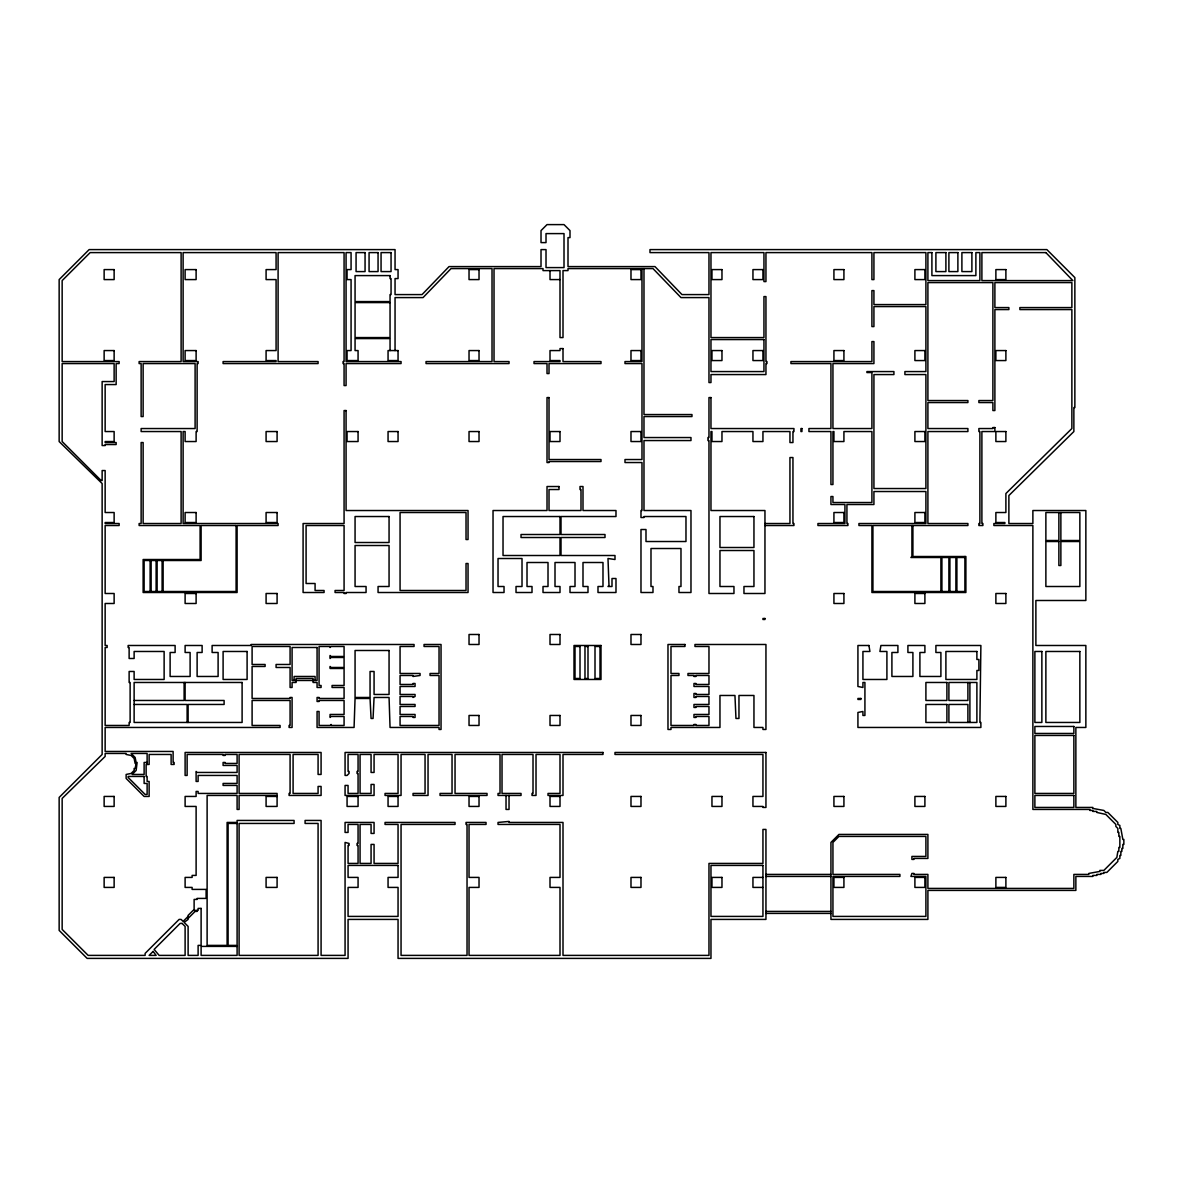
<?xml version="1.0" encoding="UTF-8"?>
<svg xmlns="http://www.w3.org/2000/svg" width="1183" height="1183" viewBox="0 0 1183 1183"><rect width="100%" height="100%" fill="white"/><g stroke="black" fill="none" stroke-linecap="round" stroke-linejoin="round"><path stroke-width="1.5" d="M560.003 279.587L550.006 279.587L550.006 270.596M764.957 523.522L789.948 523.522L789.948 457.54L792.95 457.54L792.95 523.522L793.941 523.522L793.941 525.518L764.957 525.518M964.899 557.504L956.899 557.504L956.899 591.5M134.123 700.469L184.119 700.469L184.119 682.473M134.123 704.462L187.121 704.462L187.121 722.458M147.121 762.458L144.119 762.458L144.119 774.451L132.126 774.451L136.134 770.444L137.124 762.458L136.134 762.458L135.128 757.46L131.136 753.453L147.121 753.453L147.121 764.455M765.948 874.414L830.939 874.414M765.948 876.426L830.939 876.426M762.946 877.416L752.95 877.416L752.95 887.413L762.946 887.413M765.948 911.413L830.939 911.413M765.948 913.409L830.939 913.409M188.112 916.411L183.114 921.409L181.117 919.413L179.121 919.413L145.125 953.394L145.125 955.391L88.148 955.391L62.152 929.409L62.152 798.436L105.139 756.455L105.139 753.453L126.137 753.453L126.137 754.458L131.136 755.449L134.123 758.451L135.128 763.449L136.134 763.449L135.128 768.447L134.123 768.447L134.123 770.444L131.136 773.445L126.137 774.451L126.137 778.444L144.119 796.44L149.132 796.44L149.132 781.445L147.121 781.445L147.121 776.447L146.13 776.447L146.13 764.455L149.132 764.455L149.132 754.458L171.121 754.458L171.121 764.455L174.123 764.455L174.123 762.458L173.117 762.458L173.117 751.456L105.139 751.456L105.139 727.456L280.09 727.456L280.09 725.46L252.097 725.46L252.097 700.469L290.086 700.469L290.086 725.46L289.081 725.46L289.081 727.456L292.083 727.456L292.083 697.467L290.086 697.467L290.086 698.473L252.097 698.473L252.097 666.473L265.096 666.473L265.096 664.476L252.097 664.476L252.097 646.48L290.086 646.48L290.086 664.476L276.083 664.476L276.083 667.478L290.086 667.478L290.086 687.471L292.083 687.471L292.083 682.473L296.09 682.473L296.09 678.48L313.081 678.48L313.081 682.473L317.074 682.473L317.074 687.471L321.081 687.471L321.081 685.475L319.07 685.475L319.07 646.48L330.072 646.48L330.072 647.485L331.077 646.48L344.076 646.48L344.076 656.476L331.077 656.476L330.072 655.486L330.072 658.487L331.077 657.482L344.076 657.482L344.076 667.478L331.077 667.478L330.072 666.473L330.072 668.484L344.076 668.484L344.076 685.475L332.068 685.475L332.068 687.471L344.076 687.471L344.076 698.473L319.07 698.473L319.07 697.467L317.074 697.467L317.074 701.475L319.07 701.475L319.07 700.469L344.076 700.469L344.076 714.458L330.072 714.458L330.072 717.46L331.077 716.469L344.076 716.469L344.076 725.46L331.077 725.46L331.077 724.469L330.072 725.46L319.07 725.46L319.07 711.471L317.074 711.471L317.074 727.456L354.072 727.456L355.063 698.473L370.057 698.473L371.063 718.465L373.059 718.465L374.065 697.467L389.059 697.467L390.05 727.456L439.041 727.456L439.041 729.467L441.037 729.467L441.037 644.484L424.046 644.484L424.046 646.48L439.041 646.48L439.041 673.482L430.05 673.482L430.05 675.478L439.041 675.478L439.041 725.46L400.061 725.46L400.061 716.469L413.044 716.469L413.044 717.46L415.056 717.46L415.056 714.458L400.061 714.458L400.061 706.473L415.056 706.473L415.056 704.462L400.061 704.462L400.061 696.476L413.044 696.476L413.044 697.467L415.056 696.476L415.056 694.465L400.061 694.465L400.061 686.48L415.056 686.48L415.056 683.478L413.044 683.478L413.044 684.469L400.061 684.469L400.061 675.478L413.044 675.478L413.044 676.469L420.054 675.478L420.054 673.482L400.061 673.482L400.061 646.48L414.05 646.48L414.05 644.484L251.092 644.484L251.092 645.489L212.112 645.489L212.112 652.484L218.101 652.484L218.101 676.469L197.117 676.469L197.117 652.484L202.116 652.484L202.116 645.489L185.11 645.489L185.11 652.484L190.108 652.484L190.108 676.469L170.115 676.469L170.115 652.484L175.114 652.484L175.114 645.489L128.134 645.489L128.134 647.485L129.124 647.485L129.124 658.487L134.123 658.487L134.123 651.478L164.126 651.478L164.126 679.471L134.123 679.471L134.123 671.471L129.124 671.471L129.124 682.473L130.13 682.473L130.13 722.458L129.124 722.458L129.124 725.46L105.139 725.46L105.139 647.485L107.135 647.485L107.135 645.489L105.139 645.489L105.139 603.493L114.13 603.493L114.13 593.496L105.139 593.496L105.139 525.518L119.128 525.518L119.128 523.522L105.139 523.522L105.139 522.516L114.13 522.516L114.13 512.52L105.139 512.52L105.139 470.538L102.137 470.538L102.137 480.535L101.132 480.535L62.152 441.54L62.152 363.565L114.13 363.565L114.13 381.562L102.137 381.562L102.137 445.547L105.139 445.547L105.139 444.542L116.141 444.542L116.141 442.546L105.139 442.546L105.139 441.54L114.13 441.54L114.13 431.544L105.139 431.544L105.139 384.564L116.141 384.564L116.141 363.565L119.128 363.565L119.128 361.569L62.152 361.569L62.152 280.593L90.145 252.6L181.117 252.6L181.117 361.569L139.121 361.569L139.121 363.565L141.132 363.565L141.132 416.549L143.128 416.549L143.128 363.565L195.106 363.565L195.106 428.542L141.132 428.542L141.132 431.544L181.117 431.544L181.117 523.522L143.128 523.522L143.128 442.546L141.132 442.546L141.132 523.522L139.121 523.522L139.121 525.518L200.104 525.518L200.104 559.515L143.128 559.515L143.128 592.506L237.103 592.506L237.103 525.518L278.094 525.518L278.094 523.522L183.114 523.522L183.114 431.544L185.11 431.544L185.11 441.54L196.112 441.54L196.112 431.544L197.117 431.544L197.117 363.565L198.108 363.565L198.108 361.569L183.114 361.569L183.114 252.6L276.083 252.6L276.083 269.591L266.086 269.591L266.086 279.587L276.083 279.587L276.083 350.567L266.086 350.567L266.086 360.564L276.083 360.564L276.083 361.569L223.099 361.569L223.099 363.565L318.079 363.565L318.079 361.569L278.094 361.569L278.094 252.6L344.076 252.6L344.076 361.569L343.07 361.569L343.07 363.565L344.076 363.565L344.076 385.554L346.072 385.554L346.072 363.565L401.052 363.565L401.052 361.569L346.072 361.569L346.072 252.6L351.07 252.6L351.07 269.591L347.063 269.591L347.063 279.587L351.07 279.587L351.07 350.567L347.063 350.567L347.063 360.564L358.065 360.564L358.065 350.567L355.063 350.567L355.063 338.575L390.05 338.575L390.05 350.567M188.112 918.407L195.106 911.413L197.117 911.413L197.117 910.407M1060.87 512.52L1060.87 540.513L1079.857 540.513L1079.857 512.52L1045.876 512.52L1045.876 540.513L1058.874 540.513L1058.874 512.52M969.897 682.473L969.897 722.458M967.901 682.473L967.901 700.469L948.899 700.469L948.899 682.473L976.892 682.473L976.892 722.458L948.899 722.458L948.899 704.462L967.901 704.462L967.901 722.458M964.899 556.513L964.899 591.5L872.921 591.5L872.921 525.518L967.901 525.518L967.901 523.522L927.901 523.522L927.901 431.544L967.901 431.544L967.901 428.542L927.901 428.542L927.901 402.56L967.901 402.56L967.901 400.549L927.901 400.549L927.901 282.589L992.892 282.589L992.892 400.549L978.888 400.549L978.888 402.56L992.892 402.56L992.892 410.545L994.888 410.545L994.888 309.576L1008.877 309.576L1008.877 307.58L994.888 307.58L994.888 282.589L1071.872 282.589L1071.872 307.58L1019.879 307.58L1019.879 309.576L1071.872 309.576L1071.872 428.542L1005.89 493.533L1005.89 512.52L995.879 512.52L995.879 522.516L1004.885 522.516L1004.885 523.522L993.883 523.522L993.883 525.518L1032.877 525.518L1032.877 809.438L1089.854 809.438L1089.854 810.444L1092.855 810.444L1092.855 811.434L1096.863 811.434L1096.863 812.44L1105.854 814.436L1115.85 824.433L1115.85 826.429L1117.846 828.44L1117.846 832.433L1118.852 832.433L1118.852 836.425L1119.857 836.425L1119.857 847.427L1118.852 847.427L1118.852 851.42L1117.846 851.42L1116.856 857.424L1103.857 870.422L1099.85 870.422L1099.85 871.427L1088.863 873.424L1088.863 874.414L1073.868 874.414L1073.868 888.418L927.901 888.418L927.901 874.414L913.912 874.414L913.912 873.424L911.916 873.424L910.91 876.426L925.905 876.426L925.905 916.411L832.936 916.411L832.936 876.426L899.908 876.426L899.908 874.414L832.936 874.414L832.936 842.429L838.924 836.425L925.905 836.425L925.905 856.433L911.916 856.433L911.916 859.42L913.912 859.42L913.912 858.429L927.901 858.429L927.901 834.429L838.924 834.429L830.939 842.429L830.939 919.413L927.901 919.413L927.901 890.415L1075.865 890.415L1075.865 876.426L1092.855 876.426L1092.855 875.42L1096.863 875.42L1096.863 874.414L1100.855 874.414L1100.855 873.424L1103.857 873.424L1103.857 872.418L1106.859 872.418L1117.846 861.431L1117.846 859.42L1119.857 858.429L1119.857 855.427L1120.848 855.427L1120.848 851.42L1121.854 851.42L1121.854 848.433L1122.844 848.433L1122.844 844.425L1123.85 844.425L1123.85 839.427L1122.844 839.427L1120.848 828.44L1119.857 828.44L1119.857 825.438L1117.846 824.433L1117.846 822.436L1107.85 812.44L1105.854 812.44L1103.857 810.444L1092.855 808.433L1092.855 807.442L1075.865 807.442L1075.865 727.456L1085.861 727.456L1085.861 645.489L1035.879 645.489L1035.879 600.491L1085.861 600.491L1085.861 510.524L1032.877 510.524L1032.877 523.522L1008.877 523.522L1008.877 495.529L1073.868 431.544L1073.868 407.558L1074.859 407.558L1074.859 277.591L1046.866 249.598L649.985 249.598L649.985 252.6L708.972 252.6L708.972 294.582L681.97 294.582L654.983 266.589L568.003 266.589L568.003 237.606L569.999 237.606L569.999 230.596L564.01 224.607L547.019 224.607L541.015 230.596L541.015 242.604L546.014 242.604L546.014 233.598L564.01 233.598L564.01 267.595L546.014 267.595L546.014 249.598L541.015 249.598L541.015 266.589L449.037 266.589L422.05 294.582L395.048 294.582L395.048 278.582L398.05 278.582L398.05 269.591L395.048 269.591L395.048 249.598L89.139 249.598L59.15 279.587L59.15 441.54L102.137 483.536L102.137 754.458L59.15 797.446L59.15 930.4L87.143 958.393L348.068 958.393L348.068 919.413L398.05 919.413L398.05 958.393L710.968 958.393L710.968 919.413L765.948 919.413L765.948 829.431L762.946 829.431L762.946 863.427L708.972 863.427L708.972 955.391L563.004 955.391L563.004 822.436L509.03 822.436L509.03 821.431L498.028 822.436L498.028 824.433L560.003 824.433L560.003 877.416L550.006 877.416L550.006 887.413L560.003 887.413L560.003 955.391L469.03 955.391L469.03 887.413L479.026 887.413L479.026 877.416L469.03 877.416L469.03 824.433L486.036 824.433L486.036 822.436L466.028 822.436L466.028 824.433L467.034 824.433L467.034 955.391L401.052 955.391L401.052 824.433L455.041 824.433L455.041 822.436L385.052 822.436L385.052 824.433L398.05 824.433L398.05 863.427L374.065 863.427L374.065 844.425L371.063 844.425L371.063 863.427L360.061 863.427L360.061 824.433L371.063 824.433L371.063 833.438L374.065 833.438L374.065 822.436L345.066 822.436L345.066 832.433L348.068 832.433L348.068 824.433L358.065 824.433L358.065 843.435L357.059 843.435L357.059 845.431L358.065 845.431L358.065 863.427L348.068 863.427L348.068 845.431L349.074 845.431L349.074 843.435L345.066 842.429L345.066 955.391L321.081 955.391L321.081 820.44L305.081 820.44L305.081 823.442L318.079 823.442L318.079 955.391L239.099 955.391L239.099 823.442L294.079 823.442L294.079 820.44L237.103 820.44L237.103 822.436L227.106 822.436L227.106 945.394L207.114 945.394L207.114 795.449L237.103 795.449L237.103 809.438L239.099 809.438L239.099 795.449L277.088 795.449L277.088 793.438L239.099 793.438L239.099 754.458L290.086 754.458L290.086 793.438L289.081 793.438L289.081 795.449L321.081 795.449L321.081 786.444L318.079 786.444L318.079 793.438L293.088 793.438L293.088 754.458L318.079 754.458L318.079 774.451L321.081 774.451L321.081 752.462L185.11 752.462L185.11 775.442L187.121 775.442L187.121 754.458L223.099 754.458L223.099 755.449L225.11 755.449L225.11 754.458L237.103 754.458L237.103 763.449L225.11 763.449L225.11 762.458L223.099 762.458L223.099 765.445L237.103 765.445L237.103 772.455L197.117 772.455L196.112 771.449L196.112 781.445L198.108 781.445L198.108 775.442L237.103 775.442L237.103 783.442L223.099 783.442L223.099 785.438L237.103 785.438L237.103 793.438L198.108 793.438L198.108 791.442L196.112 791.442L196.112 796.44L185.11 796.44L185.11 806.436L196.112 806.436L196.112 875.42L192.119 875.42L192.119 877.416L185.11 877.416L185.11 887.413L192.119 887.413L192.119 889.409L206.108 889.409L206.108 898.415L197.117 898.415L197.117 899.42L194.116 899.42L194.116 910.407M955.894 591.5L955.894 557.504L949.905 557.504L949.905 591.5M948.899 591.5L948.899 557.504L941.905 557.504L941.905 591.5M940.899 591.5L940.899 557.504L910.91 557.504L911.916 556.513L911.916 525.518M912.906 525.518L912.906 556.513L965.89 556.513L965.89 592.506L871.915 592.506L871.915 525.518L858.932 525.518L858.932 523.522L925.905 523.522L925.905 491.522L873.926 491.522L873.926 504.52L846.924 504.52L846.924 523.522L847.93 523.522L847.93 525.518L817.941 525.518L817.941 523.522L844.928 523.522L844.928 504.52L830.939 504.52L830.939 496.52L832.936 496.52L832.936 502.524L871.915 502.524L871.915 431.544L843.923 431.544L843.923 441.54L833.926 441.54L833.926 431.544L832.936 431.544L832.936 484.527L830.939 484.527L830.939 431.544L808.935 431.544L808.935 428.542L830.939 428.542L830.939 363.565L790.939 363.565L790.939 361.569L871.915 361.569L871.915 341.576L873.926 341.576L873.926 363.565L832.936 363.565L832.936 428.542L871.915 428.542L871.915 372.556L866.917 372.556L866.917 371.566L893.919 371.566L893.919 374.567L873.926 374.567L873.926 488.535L925.905 488.535L925.905 374.567L904.906 374.567L904.906 371.566L925.905 371.566L925.905 306.574L873.926 306.574L873.926 326.582L871.915 326.582L871.915 290.589L873.926 290.589L873.926 304.578L925.905 304.578L925.905 252.6L873.926 252.6L873.926 279.587L871.915 279.587L871.915 252.6L765.948 252.6L765.948 281.584L763.952 281.584L763.952 252.6L710.968 252.6L710.968 337.569L763.952 337.569L763.952 296.578L765.948 296.578L765.948 361.569L766.954 361.569L766.954 363.565L765.948 363.565L765.948 374.567L710.968 374.567L710.968 382.553L708.972 382.553L708.972 297.584L680.979 297.584L652.986 268.585L568.003 268.585L568.003 270.596L563.004 270.596L563.004 337.569L560.003 337.569L560.003 270.596L543.012 270.596L543.012 268.585L494.021 268.585L494.021 361.569L509.03 361.569L509.03 363.565L426.043 363.565L426.043 361.569L492.024 361.569L492.024 268.585L451.034 268.585L423.041 297.584L395.048 297.584L395.048 350.567M643.981 268.585L643.981 414.553L691.966 414.553L691.966 416.549L643.981 416.549L643.981 437.547L690.976 437.547L690.976 440.549L643.981 440.549L643.981 510.524L690.976 510.524L690.976 592.506L678.968 592.506L678.968 586.502L680.979 586.502L680.979 548.513L650.99 548.513L650.99 586.502L652.986 586.502L652.986 592.506L640.979 592.506L640.979 529.511L645.992 529.511L645.992 541.518L685.977 541.518L685.977 516.527L643.981 516.527L643.981 517.518L640.979 517.518L640.979 510.524L641.985 510.524L641.985 462.538L624.994 462.538L624.994 459.536L641.985 459.536L641.985 363.565L624.994 363.565L624.994 361.569L641.985 361.569L641.985 268.585M509.03 795.449L509.03 809.438L506.028 809.438L506.028 795.449M315.077 680.476L315.077 676.469L294.079 676.469L294.079 680.476M188.112 722.458L188.112 704.462L224.105 704.462L224.105 700.469L185.11 700.469L185.11 682.473M163.121 560.505L163.121 591.5M162.115 560.505L162.115 591.5M157.117 560.505L157.117 591.5M156.126 560.505L156.126 591.5M151.128 560.505L151.128 591.5M150.123 560.505L150.123 591.5M365.059 252.6L356.068 252.6L356.068 271.587L365.059 271.587L365.059 252.6M378.057 252.6L369.066 252.6L369.066 271.587L378.057 271.587L378.057 252.6M391.055 252.6L381.059 252.6L381.059 271.587L391.055 271.587L391.055 252.6M931.908 252.6L927.901 252.6L927.901 280.593L979.894 280.593L979.894 252.6L975.886 252.6L975.886 275.595L931.908 275.595L931.908 252.6M945.897 252.6L935.901 252.6L935.901 271.587L945.897 271.587L945.897 252.6M957.89 252.6L948.899 252.6L948.899 271.587L957.89 271.587L957.89 252.6M971.894 252.6L961.897 252.6L961.897 271.587L971.894 271.587L971.894 252.6M1045.876 252.6L981.89 252.6L981.89 280.593L1072.863 280.593L1045.876 252.6M114.13 269.591L104.134 269.591L104.134 279.587L114.13 279.587L114.13 269.591M196.112 269.591L185.11 269.591L185.11 279.587L196.112 279.587L196.112 269.591M479.026 269.591L469.03 269.591L469.03 279.587L479.026 279.587L479.026 269.591M640.979 269.591L630.983 269.591L630.983 279.587L640.979 279.587L640.979 269.591M721.97 269.591L711.959 269.591L711.959 279.587L721.97 279.587L721.97 269.591M762.946 269.591L752.95 269.591L752.95 279.587L762.946 279.587L762.946 269.591M843.923 269.591L833.926 269.591L833.926 279.587L843.923 279.587L843.923 269.591M924.899 269.591L914.903 269.591L914.903 279.587L924.899 279.587L924.899 269.591M1005.89 269.591L995.879 269.591L995.879 279.587L1005.89 279.587L1005.89 269.591M390.05 275.595L355.063 275.595L355.063 301.576L390.05 301.576L390.05 294.582L391.055 294.582L391.055 278.582L390.05 278.582L390.05 275.595M390.05 302.582L355.063 302.582L355.063 337.569L390.05 337.569L390.05 302.582M763.952 339.565L710.968 339.565L710.968 371.566L763.952 371.566L763.952 339.565M563.004 348.571L560.003 348.571L560.003 350.567L550.006 350.567L550.006 360.564L560.003 360.564L560.003 361.569L534.021 361.569L534.021 363.565L547.019 363.565L547.019 373.562L549.016 373.562L549.016 363.565L600.994 363.565L600.994 361.569L563.004 361.569L563.004 348.571M114.13 350.567L104.134 350.567L104.134 360.564L114.13 360.564L114.13 350.567M196.112 350.567L185.11 350.567L185.11 360.564L196.112 360.564L196.112 350.567M398.05 350.567L388.054 350.567L388.054 360.564L398.05 360.564L398.05 350.567M479.026 350.567L469.03 350.567L469.03 360.564L479.026 360.564L479.026 350.567M640.979 350.567L630.983 350.567L630.983 360.564L640.979 360.564L640.979 350.567M721.97 350.567L711.959 350.567L711.959 360.564L721.97 360.564L721.97 350.567M762.946 350.567L752.95 350.567L752.95 360.564L762.946 360.564L762.946 350.567M843.923 350.567L833.926 350.567L833.926 360.564L843.923 360.564L843.923 350.567M924.899 350.567L914.903 350.567L914.903 360.564L924.899 360.564L924.899 350.567M1005.89 350.567L995.879 350.567L995.879 360.564L1005.89 360.564L1005.89 350.567M549.016 397.562L547.019 397.562L547.019 462.538L549.016 462.538L549.016 461.533L600.994 461.533L600.994 459.536L549.016 459.536L549.016 397.562M710.968 397.562L708.972 397.562L708.972 437.547L707.966 437.547L707.966 440.549L708.972 440.549L708.972 593.496L733.963 593.496L733.963 586.502L719.959 586.502L719.959 550.509L753.955 550.509L753.955 586.502L743.959 586.502L743.959 593.496L764.957 593.496L764.957 510.524L710.968 510.524L710.968 431.544L711.959 431.544L711.959 441.54L721.97 441.54L721.97 431.544L752.95 431.544L752.95 441.54L762.946 441.54L762.946 431.544L789.948 431.544L789.948 442.546L792.95 442.546L792.95 431.544L793.941 431.544L793.941 428.542L710.968 428.542L710.968 397.562M346.072 410.545L344.076 410.545L344.076 523.522L303.085 523.522L303.085 592.506L324.068 592.506L324.068 590.494L315.077 590.494L315.077 583.5L306.086 583.5L306.086 525.518L344.076 525.518L344.076 590.494L335.07 590.494L335.07 592.506L344.076 592.506L344.076 593.496L346.072 593.496L346.072 592.506L366.065 592.506L366.065 586.502L355.063 586.502L355.063 545.511L389.059 545.511L389.059 586.502L378.057 586.502L378.057 592.506L468.039 592.506L468.039 563.507L466.028 563.507L466.028 590.494L400.061 590.494L400.061 512.52L466.028 512.52L466.028 539.522L468.039 539.522L468.039 510.524L346.072 510.524L346.072 410.545M994.888 427.551L992.892 427.551L992.892 428.542L978.888 428.542L978.888 431.544L979.894 431.544L979.894 523.522L978.888 523.522L978.888 525.518L982.896 525.518L982.896 523.522L981.89 523.522L981.89 431.544L994.888 431.544L994.888 427.551M801.941 428.542L800.935 428.542L800.935 431.544L801.941 431.544L801.941 428.542M277.088 431.544L266.086 431.544L266.086 441.54L277.088 441.54L277.088 431.544M358.065 431.544L347.063 431.544L347.063 441.54L358.065 441.54L358.065 431.544M398.05 431.544L388.054 431.544L388.054 441.54L398.05 441.54L398.05 431.544M479.026 431.544L469.03 431.544L469.03 441.54L479.026 441.54L479.026 431.544M560.003 431.544L550.006 431.544L550.006 441.54L560.003 441.54L560.003 431.544M640.979 431.544L630.983 431.544L630.983 441.54L640.979 441.54L640.979 431.544M924.899 431.544L914.903 431.544L914.903 441.54L924.899 441.54L924.899 431.544M1005.89 431.544L995.879 431.544L995.879 441.54L1005.89 441.54L1005.89 431.544M559.012 486.524L547.019 486.524L547.019 510.524L493.03 510.524L493.03 592.506L504.032 592.506L504.032 586.502L498.028 586.502L498.028 558.509L522.014 558.509L522.014 586.502L516.025 586.502L516.025 592.506L532.01 592.506L532.01 586.502L527.012 586.502L527.012 562.502L548.01 562.502L548.01 586.502L543.012 586.502L543.012 592.506L560.003 592.506L560.003 586.502L555.004 586.502L555.004 562.502L575.012 562.502L575.012 586.502L569.999 586.502L569.999 592.506L587.995 592.506L587.995 586.502L582.997 586.502L582.997 562.502L602.99 562.502L602.99 586.502L597.992 586.502L597.992 592.506L615.988 592.506L615.988 578.502L611.995 578.502L611.995 586.502L607.988 586.502L608.994 585.496L607.988 558.509L614.997 559.515L614.997 555.507L561.008 555.507L561.008 537.511L605.001 537.511L605.001 534.509L561.008 534.509L561.008 516.527L615.988 516.527L615.988 510.524L582.997 510.524L582.997 486.524L580.01 486.524L580.01 489.525L581.001 489.525L581.001 510.524L549.016 510.524L549.016 489.525L559.012 489.525L559.012 486.524M196.112 512.52L185.11 512.52L185.11 522.516L196.112 522.516L196.112 512.52M277.088 512.52L266.086 512.52L266.086 522.516L277.088 522.516L277.088 512.52M843.923 512.52L833.926 512.52L833.926 522.516L843.923 522.516L843.923 512.52M924.899 512.52L914.903 512.52L914.903 522.516L924.899 522.516L924.899 512.52M389.059 516.527L355.063 516.527L355.063 542.509L389.059 542.509L389.059 516.527M560.003 516.527L503.026 516.527L503.026 555.507L560.003 555.507L560.003 537.511L521.023 537.511L521.023 534.509L560.003 534.509L560.003 516.527M753.955 516.527L719.959 516.527L719.959 547.507L753.955 547.507L753.955 516.527M236.097 525.518L201.11 525.518L201.11 560.505L144.119 560.505L144.119 591.5L236.097 591.5L236.097 525.518M1058.874 541.518L1045.876 541.518L1045.876 586.502L1079.857 586.502L1079.857 541.518L1060.87 541.518L1060.87 565.504L1058.874 565.504L1058.874 541.518M196.112 593.496L185.11 593.496L185.11 603.493L196.112 603.493L196.112 593.496M277.088 593.496L266.086 593.496L266.086 603.493L277.088 603.493L277.088 593.496M843.923 593.496L833.926 593.496L833.926 603.493L843.923 603.493L843.923 593.496M924.899 593.496L914.903 593.496L914.903 603.493L924.899 603.493L924.899 593.496M1005.89 593.496L995.879 593.496L995.879 603.493L1005.89 603.493L1005.89 593.496M764.957 618.487L762.946 618.487L762.946 619.493L764.957 619.493L764.957 618.487M479.026 634.487L469.03 634.487L469.03 644.484L479.026 644.484L479.026 634.487M560.003 634.487L550.006 634.487L550.006 644.484L560.003 644.484L560.003 634.487M640.979 634.487L630.983 634.487L630.983 644.484L640.979 644.484L640.979 634.487M684.972 644.484L667.981 644.484L667.981 729.467L670.983 729.467L670.983 727.456L719.959 727.456L719.959 695.471L734.954 695.471L735.959 718.465L738.961 718.465L738.961 695.471L753.955 695.471L753.955 727.456L762.946 727.456L762.946 729.467L765.948 729.467L765.948 644.484L694.968 644.484L694.968 646.48L708.972 646.48L708.972 673.482L687.974 673.482L687.974 675.478L693.977 675.478L693.977 676.469L695.974 676.469L695.974 675.478L708.972 675.478L708.972 684.469L695.974 684.469L695.974 683.478L693.977 683.478L693.977 686.48L708.972 686.48L708.972 694.465L695.974 694.465L695.974 693.475L693.977 693.475L693.977 697.467L695.974 697.467L695.974 696.476L708.972 696.476L708.972 704.462L693.977 704.462L693.977 707.464L695.974 707.464L695.974 706.473L708.972 706.473L708.972 714.458L693.977 714.458L693.977 717.46L695.974 717.46L695.974 716.469L708.972 716.469L708.972 725.46L695.974 725.46L695.974 724.469L693.977 724.469L693.977 725.46L670.983 725.46L670.983 675.478L678.968 675.478L678.968 673.482L670.983 673.482L670.983 646.48L684.972 646.48L684.972 644.484M600.994 645.489L574.006 645.489L574.006 679.471L600.994 679.471L600.994 645.489M868.928 645.489L857.926 645.489L857.926 686.48L862.925 687.471L862.925 682.473L864.921 682.473L864.921 715.464L862.925 715.464L862.925 711.471L857.926 712.462L857.926 727.456L980.884 727.456L980.884 722.458L979.894 722.458L980.884 645.489L935.901 645.489L935.901 652.484L940.899 652.484L940.899 676.469L919.901 676.469L919.901 652.484L924.899 652.484L924.899 645.489L907.908 645.489L907.908 652.484L912.906 652.484L912.906 676.469L891.908 676.469L891.908 652.484L897.912 652.484L897.912 645.489L880.921 645.489L879.915 651.478L886.91 651.478L886.91 679.471L862.925 679.471L862.925 651.478L869.919 651.478L868.928 645.489M580.01 646.48L575.012 646.48L575.012 678.48L580.01 678.48L580.01 646.48M587.995 646.48L584.979 646.48L584.979 678.48L587.995 678.48L587.995 646.48M600.003 646.48L595.005 646.48L595.005 678.48L600.003 678.48L600.003 646.48M317.074 647.485L292.083 647.485L292.083 680.476L317.074 680.476L317.074 647.485M389.059 650.487L355.063 650.487L355.063 697.467L370.057 697.467L370.057 671.471L374.065 671.471L374.065 694.465L389.059 694.465L389.059 650.487M247.099 651.478L223.099 651.478L223.099 679.471L247.099 679.471L247.099 651.478M976.892 651.478L945.897 651.478L945.897 679.471L976.892 679.471L976.892 670.48L978.888 670.48L978.888 659.478L976.892 659.478L976.892 651.478M1041.868 651.478L1034.874 651.478L1034.874 722.458L1041.868 722.458L1041.868 651.478M1079.857 651.478L1045.876 651.478L1045.876 722.458L1079.857 722.458L1079.857 651.478M242.101 682.473L134.123 682.473L134.123 722.458L242.101 722.458L242.101 682.473M946.903 682.473L925.905 682.473L925.905 700.469L946.903 700.469L946.903 682.473M860.928 698.473L857.926 698.473L857.926 699.464L860.928 699.464L860.928 698.473M946.903 704.462L925.905 704.462L925.905 722.458L946.903 722.458L946.903 704.462M479.026 715.464L469.03 715.464L469.03 725.46L479.026 725.46L479.026 715.464M560.003 715.464L550.006 715.464L550.006 725.46L560.003 725.46L560.003 715.464M640.979 715.464L630.983 715.464L630.983 725.46L640.979 725.46L640.979 715.464M1073.868 726.466L1034.874 726.466L1034.874 733.46L1073.868 733.46L1073.868 726.466M1073.868 735.456L1034.874 735.456L1034.874 793.438L1073.868 793.438L1073.868 735.456M602.99 752.462L345.066 752.462L345.066 775.442L347.063 775.442L349.074 773.445L349.074 771.449L348.068 771.449L348.068 754.458L358.065 754.458L358.065 771.449L357.059 771.449L357.059 773.445L358.065 773.445L358.065 793.438L348.068 793.438L348.068 785.438L345.066 785.438L345.066 795.449L374.065 795.449L374.065 784.447L371.063 784.447L371.063 793.438L360.061 793.438L360.061 754.458L371.063 754.458L371.063 772.455L374.065 772.455L374.065 754.458L398.05 754.458L398.05 793.438L385.052 793.438L385.052 795.449L401.052 795.449L401.052 754.458L425.052 754.458L425.052 793.438L413.044 793.438L413.044 795.449L428.039 795.449L428.039 754.458L452.039 754.458L452.039 793.438L440.046 793.438L440.046 795.449L487.026 795.449L487.026 793.438L455.041 793.438L455.041 754.458L500.025 754.458L500.025 793.438L498.028 793.438L498.028 795.449L521.023 795.449L521.023 793.438L502.021 793.438L502.021 754.458L533.015 754.458L533.015 793.438L532.01 793.438L532.01 795.449L536.017 795.449L536.017 754.458L560.003 754.458L560.003 793.438L548.01 793.438L548.01 795.449L563.004 795.449L563.004 754.458L602.99 754.458L602.99 752.462M765.948 752.462L614.997 752.462L614.997 754.458L762.946 754.458L762.946 796.44L752.95 796.44L752.95 806.436L762.946 806.436L762.946 807.442L765.948 807.442L765.948 752.462M144.119 776.447L128.134 776.447L128.134 777.453L145.125 794.444L147.121 794.444L147.121 783.442L144.119 783.442L144.119 776.447M1073.868 795.449L1034.874 795.449L1034.874 807.442L1073.868 807.442L1073.868 795.449M114.13 796.44L104.134 796.44L104.134 806.436L114.13 806.436L114.13 796.44M277.088 796.44L266.086 796.44L266.086 806.436L277.088 806.436L277.088 796.44M358.065 796.44L347.063 796.44L347.063 806.436L358.065 806.436L358.065 796.44M398.05 796.44L388.054 796.44L388.054 806.436L398.05 806.436L398.05 796.44M479.026 796.44L469.03 796.44L469.03 806.436L479.026 806.436L479.026 796.44M560.003 796.44L550.006 796.44L550.006 806.436L560.003 806.436L560.003 796.44M640.979 796.44L630.983 796.44L630.983 806.436L640.979 806.436L640.979 796.44M721.97 796.44L711.959 796.44L711.959 806.436L721.97 806.436L721.97 796.44M843.923 796.44L833.926 796.44L833.926 806.436L843.923 806.436L843.923 796.44M924.899 796.44L914.903 796.44L914.903 806.436L924.899 806.436L924.899 796.44M1005.89 796.44L995.879 796.44L995.879 806.436L1005.89 806.436L1005.89 796.44M237.103 823.442L228.097 823.442L228.097 945.394L237.103 945.394L237.103 823.442M398.05 865.424L348.068 865.424L348.068 877.416L358.065 877.416L358.065 887.413L348.068 887.413L348.068 916.411L398.05 916.411L398.05 887.413L388.054 887.413L388.054 877.416L398.05 877.416L398.05 865.424M762.946 865.424L710.968 865.424L710.968 916.411L762.946 916.411L762.946 865.424M114.13 877.416L104.134 877.416L104.134 887.413L114.13 887.413L114.13 877.416M277.088 877.416L266.086 877.416L266.086 887.413L277.088 887.413L277.088 877.416M640.979 877.416L630.983 877.416L630.983 887.413L640.979 887.413L640.979 877.416M721.97 877.416L711.959 877.416L711.959 887.413L721.97 887.413L721.97 877.416M843.923 877.416L833.926 877.416L833.926 887.413L843.923 887.413L843.923 877.416M924.899 877.416L914.903 877.416L914.903 887.413L924.899 887.413L924.899 877.416M1005.89 877.416L995.879 877.416L995.879 887.413L1005.89 887.413L1005.89 877.416M201.11 908.411L198.108 908.411L198.108 910.407L193.11 910.407L188.112 915.405L188.112 919.413L184.119 922.4L188.112 926.407L188.112 955.391L198.108 955.391L198.108 945.394L201.11 945.394L201.11 908.411M182.108 923.405L180.112 923.405L154.13 949.402L159.128 955.391L185.11 955.391L185.11 926.407L182.108 923.405M237.103 946.4L201.11 946.4L201.11 955.391L237.103 955.391L237.103 946.4M153.125 951.398L149.132 955.391L156.126 955.391L153.125 951.398"/></g></svg>
